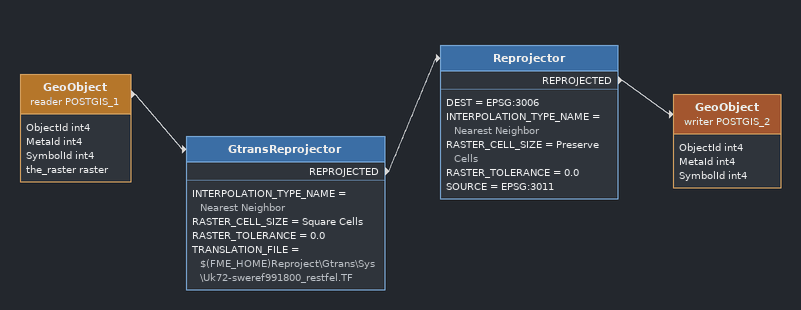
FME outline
GeoObject (reader POSTGIS_1)
    attributes: ObjectId int4, MetaId int4, SymbolId int4, the_raster raster
    -> GtransReprojector
GtransReprojector
    INTERPOLATION_TYPE_NAME = Nearest Neighbor
    RASTER_CELL_SIZE = Square Cells
    RASTER_TOLERANCE = 0.0
    TRANSLATION_FILE = $(FME_HOME)Reproject\Gtrans\Sys\Uk72-sweref991800_restfel.TF
    REPROJECTED -> Reprojector
Reprojector
    DEST = EPSG:3006
    INTERPOLATION_TYPE_NAME = Nearest Neighbor
    RASTER_CELL_SIZE = Preserve Cells
    RASTER_TOLERANCE = 0.0
    SOURCE = EPSG:3011
    REPROJECTED -> GeoObject (writer POSTGIS_2)
GeoObject (writer POSTGIS_2)
    attributes: ObjectId int4, MetaId int4, SymbolId int4
